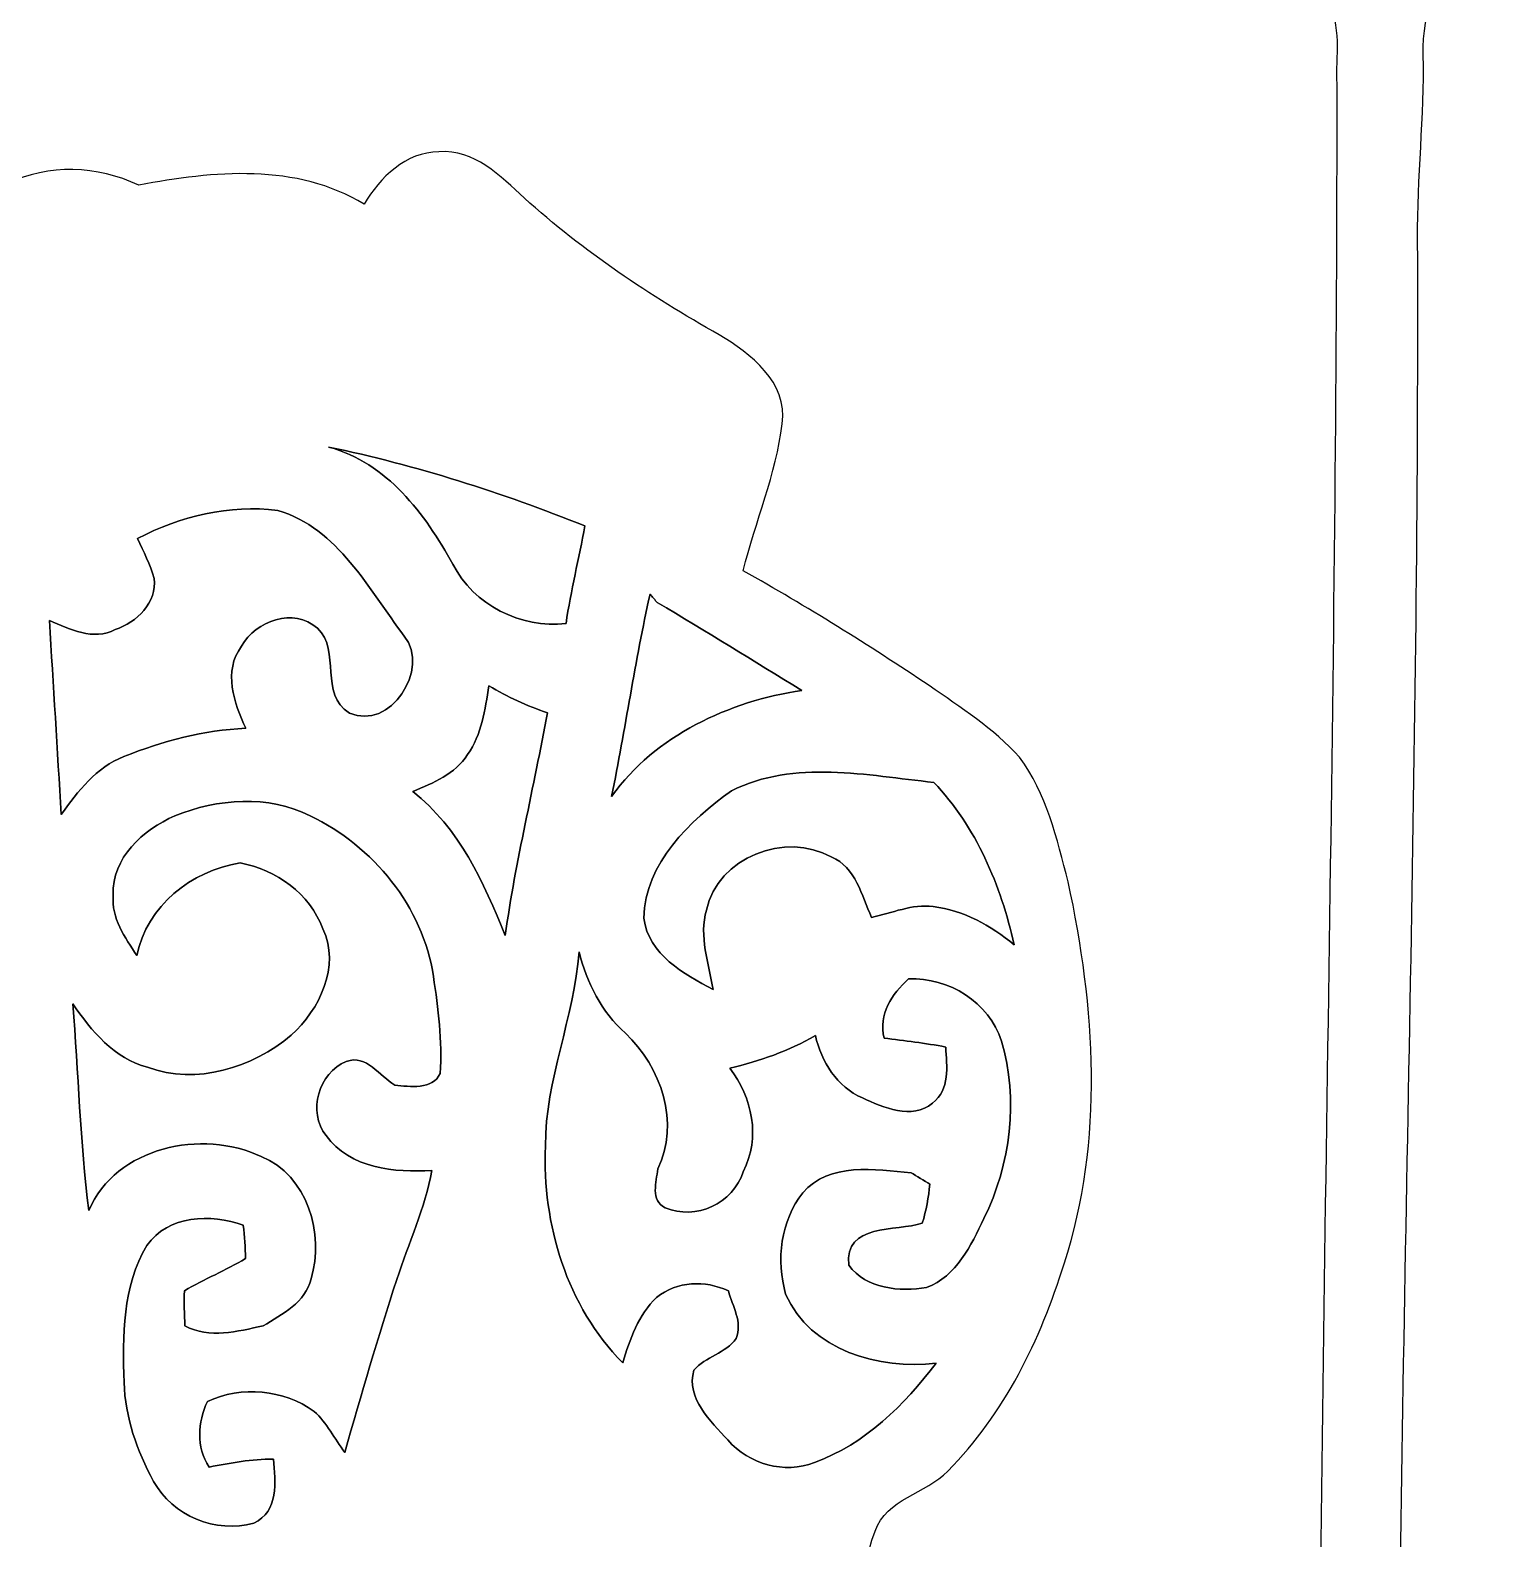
# Model space of a CAD drawing. Header units: centimetres. Extents: x -11.8 to 11.8, y -13.3 to 13.4.
# Drawn here: x 4.82 to 11.8, y -1.14 to 6.08 of the extents above; entities that cross this region are included whole.
import ezdxf

# ---------------------------------------------------------------- set-up
doc = ezdxf.new("R2010")
doc.units = ezdxf.units.CM
doc.header["$MEASUREMENT"] = 0
doc.layers.add('Camada 1', color=7, linetype='Continuous')

msp = doc.modelspace()

# ---------------------------------------------------------------- linework, layer by layer
at = {"layer": 'Camada 1', "color": 156}
for points, knots in [([(10.95092, 13.20411), (11.19786, 13.28137), (11.47056, 13.2976), (11.71397, 13.19776), (11.71397, 13.19776), (11.75666, 13.18118), (11.79971, 13.14167), (11.79688, 13.09193), (11.79688, 13.09193), (11.71751, 10.9167), (11.62295, 8.74112), (11.58063, 6.56412), (11.58063, 6.56412), (11.58768, 6.35635), (11.46951, 6.16937), (11.48115, 5.96159), (11.48115, 5.96159), (11.48749, 5.66666), (11.45151, 5.37386), (11.45433, 5.07929), (11.45433, 5.07929), (11.46315, 2.78482), (11.39084, 0.49176), (11.36509, -1.80233), (11.36509, -1.80233), (11.34145, -1.96461), (11.35274, -2.12936), (11.3485, -2.29305), (11.3485, -2.29305), (11.34285, -3.28083), (11.30828, -4.2679), (11.29524, -5.25604), (11.29524, -5.25604), (11.29417, -5.69136), (11.26842, -6.12668), (11.26243, -6.56237), (11.26243, -6.56237), (11.26666, -6.92572), (11.27548, -7.29051), (11.24654, -7.65352), (11.24654, -7.65352), (11.23738, -7.84224), (11.23244, -8.03556), (11.29488, -8.21689), (11.29488, -8.21689), (11.41377, -8.5866), (11.52842, -8.98666), (11.40777, -9.3719), (11.40777, -9.3719), (11.25819, -9.85943), (10.85003, -10.20621), (10.43305, -10.46973), (10.43305, -10.46973), (9.95291, -10.78301), (9.35002, -10.97033), (8.78134, -10.81475), (8.78134, -10.81475), (8.36083, -10.70397), (7.93114, -10.48137), (7.70573, -10.09438), (7.70573, -10.09438), (7.74276, -9.99172), (7.78262, -9.88447), (7.87011, -9.81321), (7.87011, -9.81321), (8.29522, -9.42728), (8.76652, -9.0946), (9.25795, -8.79897), (9.25795, -8.79897), (9.70562, -8.54109), (10.19386, -8.36541), (10.67647, -8.18549), (10.67647, -8.18549), (10.76607, -8.15903), (10.81863, -8.06626), (10.81792, -7.9763), (10.81792, -7.9763), (10.84192, -7.37693), (10.86872, -6.77686), (10.90612, -6.17819), (10.90612, -6.17819), (10.93011, -5.5894), (10.91035, -4.99921), (10.94458, -4.41077), (10.94458, -4.41077), (10.95974, -3.65724), (10.94809, -2.903), (10.98125, -2.14982), (10.98125, -2.14982), (11.00208, 0.50729), (11.06981, 3.16371), (11.06733, 5.82117), (11.06733, 5.82117), (11.0617, 5.95595), (11.09169, 6.10129), (11.02147, 6.2244), (11.02147, 6.2244), (10.98055, 6.30765), (10.98196, 6.40257), (10.96398, 6.49181), (10.96398, 6.49181), (10.96503, 6.81989), (11.01302, 7.14869), (10.96822, 7.47606), (10.96822, 7.47606), (10.91917, 8.65081), (10.98091, 9.82839), (10.92941, 11.00278), (10.92941, 11.00278), (10.92412, 11.67447), (10.91106, 12.34651), (10.91459, 13.0182), (10.91459, 13.0182), (10.91247, 13.0824), (10.93011, 13.14414), (10.95092, 13.20411)], [0, 0, 0, 0, 0.0333333, 0.0333333, 0.0333333, 0.0333333, 0.0666667, 0.0666667, 0.0666667, 0.0666667, 0.1, 0.1, 0.1, 0.1, 0.1333333, 0.1333333, 0.1333333, 0.1333333, 0.1666667, 0.1666667, 0.1666667, 0.1666667, 0.2, 0.2, 0.2, 0.2, 0.2333333, 0.2333333, 0.2333333, 0.2333333, 0.2666667, 0.2666667, 0.2666667, 0.2666667, 0.3, 0.3, 0.3, 0.3, 0.3333333, 0.3333333, 0.3333333, 0.3333333, 0.3666667, 0.3666667, 0.3666667, 0.3666667, 0.4, 0.4, 0.4, 0.4, 0.4333333, 0.4333333, 0.4333333, 0.4333333, 0.4666667, 0.4666667, 0.4666667, 0.4666667, 0.5, 0.5, 0.5, 0.5, 0.5333333, 0.5333333, 0.5333333, 0.5333333, 0.5666667, 0.5666667, 0.5666667, 0.5666667, 0.6, 0.6, 0.6, 0.6, 0.6333333, 0.6333333, 0.6333333, 0.6333333, 0.6666667, 0.6666667, 0.6666667, 0.6666667, 0.7, 0.7, 0.7, 0.7, 0.7333333, 0.7333333, 0.7333333, 0.7333333, 0.7666667, 0.7666667, 0.7666667, 0.7666667, 0.8, 0.8, 0.8, 0.8, 0.8333333, 0.8333333, 0.8333333, 0.8333333, 0.8666667, 0.8666667, 0.8666667, 0.8666667, 0.9, 0.9, 0.9, 0.9, 0.9333333, 0.9333333, 0.9333333, 0.9333333, 1, 1, 1, 1]), ([(6.4149, 5.24686), (6.4897, 5.37598), (6.61423, 5.49697), (6.77262, 5.49804), (6.77262, 5.49804), (6.94055, 5.51215), (7.06754, 5.38161), (7.18114, 5.27685), (7.18114, 5.27685), (7.46337, 5.02143), (7.78191, 4.80905), (8.11318, 4.6228), (8.11318, 4.6228), (8.26487, 4.53319), (8.4402, 4.39561), (8.41516, 4.19734), (8.41516, 4.19734), (8.38412, 3.95605), (8.28745, 3.72886), (8.22783, 3.49355), (8.22783, 3.49355), (8.53227, 3.32351), (8.82791, 3.1376), (9.11823, 2.94428), (9.11823, 2.94428), (9.26816, 2.83915), (9.42586, 2.73897), (9.5497, 2.60208), (9.5497, 2.60208), (9.67951, 2.42887), (9.72855, 2.21156), (9.78252, 2.00589), (9.78252, 2.00589), (9.91198, 1.40757), (9.95715, 0.76834), (9.76277, 0.17885), (9.76277, 0.17885), (9.65022, -0.1852), (9.47807, -0.54044), (9.20679, -0.81314), (9.20679, -0.81314), (9.10201, -0.92321), (8.91292, -0.94438), (8.85895, -1.10137), (8.85895, -1.10137), (8.7704, -1.32467), (8.82719, -1.57056), (8.7824, -1.80199), (8.7824, -1.80199), (8.67587, -2.42605), (8.50159, -3.04305), (8.22995, -3.61597), (8.22995, -3.61597), (8.13681, -3.82305), (7.98159, -4.03119), (7.74064, -4.064), (7.74064, -4.064), (7.79426, -4.27567), (7.86729, -4.48239), (7.91669, -4.69511), (7.91669, -4.69511), (7.97701, -5.05388), (7.89905, -5.50262), (7.54308, -5.68147), (7.54308, -5.68147), (7.47148, -6.11611), (7.30885, -6.53308), (7.08094, -6.90915), (7.08094, -6.90915), (6.94725, -7.1014), (6.7384, -7.22136), (6.58071, -7.3914), (6.58071, -7.3914), (6.31401, -7.65104), (6.16973, -8.02674), (6.18384, -8.39786), (6.18384, -8.39786), (6.17819, -8.60989), (6.2244, -8.82402), (6.18384, -9.03427), (6.18384, -9.03427), (6.16338, -9.14646), (6.07201, -9.22197), (6.02014, -9.31791), (6.02014, -9.31791), (6.01098, -9.47773), (6.04979, -9.64776), (5.9824, -9.79945), (5.9824, -9.79945), (5.89808, -10.00583), (5.68395, -10.12542), (5.47511, -10.16952), (5.47511, -10.16952), (5.0673, -10.26054), (4.64643, -10.25489), (4.23087, -10.2496), (4.23087, -10.2496), (3.96134, -10.24678), (3.69181, -10.22139), (3.42652, -10.1741), (3.42652, -10.1741), (2.96333, -10.09685), (2.49731, -10.02875), (2.04187, -9.91376), (2.04187, -9.91376), (1.87184, -9.88024), (1.78788, -9.70633), (1.75294, -9.55321), (1.75294, -9.55321), (1.64324, -9.07979), (1.8362, -8.61306), (1.89123, -8.1467), (1.89123, -8.1467), (1.90675, -7.99499), (1.87819, -7.84401), (1.8817, -7.69231), (1.8817, -7.69231), (1.88419, -7.45666), (1.91593, -7.21854), (1.8743, -6.98429), (1.8743, -6.98429), (1.80833, -6.64491), (1.65417, -6.31789), (1.4097, -6.07094), (1.4097, -6.07094), (1.30986, -5.9683), (1.18921, -5.8794), (1.12818, -5.74604), (1.12818, -5.74604), (0.98, -5.43984), (0.98777, -5.08916), (1.01564, -4.75791), (1.01564, -4.75791), (1.10808, -4.00649), (1.3656, -3.29106), (1.58326, -2.56962), (1.58326, -2.56962), (1.7212, -2.12583), (1.85384, -1.68027), (1.96849, -1.22977), (1.96849, -1.22977), (2.08068, -0.79833), (2.12514, -0.35382), (2.18934, 0.08607), (2.18934, 0.08607), (2.23061, 0.43602), (2.2874, 0.78387), (2.32762, 1.13383), (2.32762, 1.13383), (2.37313, 1.39734), (2.37808, 1.66933), (2.46097, 1.9251), (2.46097, 1.9251), (2.55447, 2.16853), (2.66206, 2.40841), (2.80175, 2.62924), (2.80175, 2.62924), (2.85362, 2.70369), (2.90335, 2.79118), (2.99295, 2.82468), (2.99295, 2.82468), (3.1563, 2.88783), (3.3401, 2.90159), (3.48684, 3.0046), (3.48684, 3.0046), (3.58739, 3.07162), (3.6396, 3.18416), (3.70557, 3.28083), (3.70557, 3.28083), (3.83222, 3.47591), (4.02695, 3.61173), (4.21922, 3.73591), (4.21922, 3.73591), (4.26754, 4.03542), (4.30142, 4.34057), (4.40725, 4.62704), (4.40725, 4.62704), (4.49826, 4.86974), (4.57517, 5.11986), (4.70675, 5.34492), (4.70675, 5.34492), (4.90573, 5.44089), (5.1382, 5.43312), (5.3361, 5.33822), (5.3361, 5.33822), (5.69136, 5.40666), (6.09282, 5.44547), (6.4149, 5.24686)], [0, 0, 0, 0, 0.0208333, 0.0208333, 0.0208333, 0.0208333, 0.0416667, 0.0416667, 0.0416667, 0.0416667, 0.0625, 0.0625, 0.0625, 0.0625, 0.0833333, 0.0833333, 0.0833333, 0.0833333, 0.1041667, 0.1041667, 0.1041667, 0.1041667, 0.125, 0.125, 0.125, 0.125, 0.1458333, 0.1458333, 0.1458333, 0.1458333, 0.1666667, 0.1666667, 0.1666667, 0.1666667, 0.1875, 0.1875, 0.1875, 0.1875, 0.2083333, 0.2083333, 0.2083333, 0.2083333, 0.2291667, 0.2291667, 0.2291667, 0.2291667, 0.25, 0.25, 0.25, 0.25, 0.2708333, 0.2708333, 0.2708333, 0.2708333, 0.2916667, 0.2916667, 0.2916667, 0.2916667, 0.3125, 0.3125, 0.3125, 0.3125, 0.3333333, 0.3333333, 0.3333333, 0.3333333, 0.3541667, 0.3541667, 0.3541667, 0.3541667, 0.375, 0.375, 0.375, 0.375, 0.3958333, 0.3958333, 0.3958333, 0.3958333, 0.4166667, 0.4166667, 0.4166667, 0.4166667, 0.4375, 0.4375, 0.4375, 0.4375, 0.4583333, 0.4583333, 0.4583333, 0.4583333, 0.4791667, 0.4791667, 0.4791667, 0.4791667, 0.5, 0.5, 0.5, 0.5, 0.5208333, 0.5208333, 0.5208333, 0.5208333, 0.5416667, 0.5416667, 0.5416667, 0.5416667, 0.5625, 0.5625, 0.5625, 0.5625, 0.5833333, 0.5833333, 0.5833333, 0.5833333, 0.6041667, 0.6041667, 0.6041667, 0.6041667, 0.625, 0.625, 0.625, 0.625, 0.6458333, 0.6458333, 0.6458333, 0.6458333, 0.6666667, 0.6666667, 0.6666667, 0.6666667, 0.6875, 0.6875, 0.6875, 0.6875, 0.7083333, 0.7083333, 0.7083333, 0.7083333, 0.7291667, 0.7291667, 0.7291667, 0.7291667, 0.75, 0.75, 0.75, 0.75, 0.7708333, 0.7708333, 0.7708333, 0.7708333, 0.7916667, 0.7916667, 0.7916667, 0.7916667, 0.8125, 0.8125, 0.8125, 0.8125, 0.8333333, 0.8333333, 0.8333333, 0.8333333, 0.8541667, 0.8541667, 0.8541667, 0.8541667, 0.875, 0.875, 0.875, 0.875, 0.8958333, 0.8958333, 0.8958333, 0.8958333, 0.9166667, 0.9166667, 0.9166667, 0.9166667, 0.9375, 0.9375, 0.9375, 0.9375, 0.9583333, 0.9583333, 0.9583333, 0.9583333, 1, 1, 1, 1]), ([(6.24487, 4.08552), (6.24487, 4.08552), (6.24487, 4.08552), (6.24487, 4.08552), (6.24487, 4.08552), (6.52463, 4.01038), (6.70524, 3.76624), (6.83894, 3.52531), (6.83894, 3.52531), (6.93737, 3.32951), (7.16492, 3.21804), (7.38046, 3.24097), (7.38046, 3.24097), (7.40339, 3.39831), (7.44254, 3.55247), (7.47041, 3.70874), (7.47041, 3.70874), (7.07284, 3.86715), (6.66433, 3.99873), (6.24487, 4.08552)], [0, 0, 0, 0, 0.1666667, 0.1666667, 0.1666667, 0.1666667, 0.3333333, 0.3333333, 0.3333333, 0.3333333, 0.5, 0.5, 0.5, 0.5, 0.6666667, 0.6666667, 0.6666667, 0.6666667, 1, 1, 1, 1]), ([(5.33118, 3.64737), (5.33118, 3.64737), (5.33118, 3.64737), (5.33118, 3.64737), (5.33118, 3.64737), (5.35905, 3.58493), (5.3908, 3.5239), (5.40985, 3.45756), (5.40985, 3.45756), (5.42607, 3.34151), (5.32659, 3.2466), (5.22427, 3.21239), (5.22427, 3.21239), (5.11915, 3.15701), (5.00698, 3.21522), (4.90889, 3.25578), (4.90889, 3.25578), (4.92865, 2.9464), (4.94629, 2.63666), (4.96569, 2.32728), (4.96569, 2.32728), (5.04542, 2.4384), (5.13291, 2.5541), (5.26555, 2.6049), (5.26555, 2.6049), (5.45112, 2.67899), (5.64797, 2.7319), (5.84834, 2.74002), (5.84834, 2.74002), (5.79191, 2.86103), (5.73933, 3.01271), (5.82789, 3.13265), (5.82789, 3.13265), (5.89808, 3.25578), (6.07625, 3.31893), (6.19195, 3.21875), (6.19195, 3.21875), (6.30483, 3.1108), (6.19831, 2.90335), (6.34434, 2.81305), (6.34434, 2.81305), (6.53873, 2.72625), (6.7324, 3.02294), (6.6061, 3.18135), (6.6061, 3.18135), (6.43607, 3.40535), (6.29072, 3.69746), (6.00109, 3.78213), (6.00109, 3.78213), (5.77108, 3.81175), (5.53437, 3.75637), (5.33118, 3.64737)], [0, 0, 0, 0, 0.0714286, 0.0714286, 0.0714286, 0.0714286, 0.1428571, 0.1428571, 0.1428571, 0.1428571, 0.2142857, 0.2142857, 0.2142857, 0.2142857, 0.2857143, 0.2857143, 0.2857143, 0.2857143, 0.3571429, 0.3571429, 0.3571429, 0.3571429, 0.4285714, 0.4285714, 0.4285714, 0.4285714, 0.5, 0.5, 0.5, 0.5, 0.5714286, 0.5714286, 0.5714286, 0.5714286, 0.6428571, 0.6428571, 0.6428571, 0.6428571, 0.7142857, 0.7142857, 0.7142857, 0.7142857, 0.7857143, 0.7857143, 0.7857143, 0.7857143, 0.8571429, 0.8571429, 0.8571429, 0.8571429, 1, 1, 1, 1]), ([(7.78228, 3.38172), (7.78228, 3.38172), (7.78228, 3.38172), (7.78228, 3.38172), (7.78228, 3.38172), (7.71102, 3.06139), (7.66375, 2.73614), (7.59848, 2.4144), (7.59848, 2.4144), (7.80803, 2.70615), (8.1601, 2.86948), (8.509, 2.92135), (8.509, 2.92135), (8.27792, 3.06069), (8.05003, 3.20569), (7.81685, 3.34151), (7.81685, 3.34151), (7.80837, 3.35138), (7.7911, 3.37149), (7.78228, 3.38172)], [0, 0, 0, 0, 0.1666667, 0.1666667, 0.1666667, 0.1666667, 0.3333333, 0.3333333, 0.3333333, 0.3333333, 0.5, 0.5, 0.5, 0.5, 0.6666667, 0.6666667, 0.6666667, 0.6666667, 1, 1, 1, 1]), ([(6.90915, 2.61408), (6.90915, 2.61408), (6.90915, 2.61408), (6.90915, 2.61408), (6.90915, 2.61408), (6.85024, 2.52165), (6.74441, 2.4786), (6.64774, 2.43769), (6.64774, 2.43769), (6.86788, 2.26447), (6.98782, 2.00201), (7.08976, 1.74837), (7.08976, 1.74837), (7.13916, 2.10679), (7.227, 2.45886), (7.29121, 2.81481), (7.29121, 2.81481), (7.19349, 2.84692), (7.09999, 2.89102), (7.0118, 2.94323), (7.0118, 2.94323), (6.99311, 2.82999), (6.97723, 2.71039), (6.90915, 2.61408)], [0, 0, 0, 0, 0.1428571, 0.1428571, 0.1428571, 0.1428571, 0.2857143, 0.2857143, 0.2857143, 0.2857143, 0.4285714, 0.4285714, 0.4285714, 0.4285714, 0.5714286, 0.5714286, 0.5714286, 0.5714286, 0.7142857, 0.7142857, 0.7142857, 0.7142857, 1, 1, 1, 1]), ([(8.17174, 2.44157), (8.17174, 2.44157), (8.17174, 2.44157), (8.17174, 2.44157), (8.17174, 2.44157), (7.97312, 2.29622), (7.75794, 2.0969), (7.75263, 1.83232), (7.75263, 1.83232), (7.77558, 1.657), (7.94419, 1.56491), (8.08426, 1.49014), (8.08426, 1.49014), (8.06343, 1.615), (8.01475, 1.74412), (8.05285, 1.87077), (8.05285, 1.87077), (8.10365, 2.12266), (8.43173, 2.24825), (8.64941, 2.12443), (8.64941, 2.12443), (8.76723, 2.0761), (8.7951, 1.93993), (8.84166, 1.83549), (8.84166, 1.83549), (8.93938, 1.85561), (9.03498, 1.90076), (9.13729, 1.88736), (9.13729, 1.88736), (9.28193, 1.86901), (9.4128, 1.79563), (9.52465, 1.70497), (9.52465, 1.70497), (9.45973, 1.98895), (9.34295, 2.26835), (9.13977, 2.48143), (9.13977, 2.48143), (8.82085, 2.51459), (8.47266, 2.59115), (8.17174, 2.44157)], [0, 0, 0, 0, 0.0909091, 0.0909091, 0.0909091, 0.0909091, 0.1818182, 0.1818182, 0.1818182, 0.1818182, 0.2727273, 0.2727273, 0.2727273, 0.2727273, 0.3636364, 0.3636364, 0.3636364, 0.3636364, 0.4545455, 0.4545455, 0.4545455, 0.4545455, 0.5454545, 0.5454545, 0.5454545, 0.5454545, 0.6363636, 0.6363636, 0.6363636, 0.6363636, 0.7272727, 0.7272727, 0.7272727, 0.7272727, 0.8181818, 0.8181818, 0.8181818, 0.8181818, 1, 1, 1, 1]), ([(5.50898, 2.32092), (5.50898, 2.32092), (5.50898, 2.32092), (5.50898, 2.32092), (5.50898, 2.32092), (5.35763, 2.25531), (5.20593, 2.12054), (5.21441, 1.94168), (5.21441, 1.94168), (5.20452, 1.83161), (5.27015, 1.73955), (5.32765, 1.6524), (5.32765, 1.6524), (5.37527, 1.89089), (5.58765, 2.0588), (5.82117, 2.09585), (5.82117, 2.09585), (5.99546, 2.06269), (6.15385, 1.95085), (6.217, 1.78118), (6.217, 1.78118), (6.30166, 1.60197), (6.20148, 1.39488), (6.06565, 1.27175), (6.06565, 1.27175), (5.88081, 1.11548), (5.61233, 1.03187), (5.3781, 1.11865), (5.3781, 1.11865), (5.22004, 1.16063), (5.10892, 1.29258), (5.02072, 1.42239), (5.02072, 1.42239), (5.04718, 1.09255), (5.0567, 0.76093), (5.09763, 0.43249), (5.09763, 0.43249), (5.2271, 0.73978), (5.6402, 0.82373), (5.92242, 0.69108), (5.92242, 0.69108), (6.14291, 0.60289), (6.22582, 0.31996), (6.16091, 0.10688), (6.16091, 0.10688), (6.13409, -0.00706), (6.02297, -0.06349), (5.9316, -0.11888), (5.9316, -0.11888), (5.80777, -0.14464), (5.67619, -0.18238), (5.5573, -0.11818), (5.5573, -0.11818), (5.55412, -0.06244), (5.55342, -0.00669), (5.55483, 0.04903), (5.55483, 0.04903), (5.64938, 0.10617), (5.7531, 0.14605), (5.84763, 0.20319), (5.84763, 0.20319), (5.84622, 0.25681), (5.8427, 0.31009), (5.836, 0.36264), (5.836, 0.36264), (5.68218, 0.41909), (5.47722, 0.41098), (5.37491, 0.26634), (5.37491, 0.26634), (5.25814, 0.0709), (5.25921, -0.16862), (5.26591, -0.3891), (5.26591, -0.3891), (5.27156, -0.55527), (5.32765, -0.7172), (5.40702, -0.86254), (5.40702, -0.86254), (5.49733, -1.02799), (5.70583, -1.11407), (5.8868, -1.06221), (5.8868, -1.06221), (6.00674, -1.00682), (5.99157, -0.86501), (5.98063, -0.75671), (5.98063, -0.75671), (5.87657, -0.75423), (5.77461, -0.77576), (5.67302, -0.79409), (5.67302, -0.79409), (5.61057, -0.69639), (5.61833, -0.58242), (5.66454, -0.48012), (5.66454, -0.48012), (5.82894, -0.40464), (6.02826, -0.42228), (6.17573, -0.52775), (6.17573, -0.52775), (6.23639, -0.58313), (6.27345, -0.65829), (6.32178, -0.7239), (6.32178, -0.7239), (6.40079, -0.44732), (6.48088, -0.17073), (6.57083, 0.10266), (6.57083, 0.10266), (6.62657, 0.27693), (6.7063, 0.44379), (6.7391, 0.62512), (6.7391, 0.62512), (6.56096, 0.61241), (6.34646, 0.63534), (6.23288, 0.79128), (6.23288, 0.79128), (6.14291, 0.90452), (6.19653, 1.09395), (6.32919, 1.14618), (6.32919, 1.14618), (6.42691, 1.18285), (6.48794, 1.07562), (6.56132, 1.03292), (6.56132, 1.03292), (6.63327, 1.02481), (6.74088, 1.01106), (6.77898, 1.08902), (6.77898, 1.08902), (6.78814, 1.24424), (6.76909, 1.39946), (6.74616, 1.55256), (6.74616, 1.55256), (6.69642, 1.88665), (6.45795, 2.17664), (6.15667, 2.32092), (6.15667, 2.32092), (5.95595, 2.42322), (5.71253, 2.40383), (5.50898, 2.32092)], [0, 0, 0, 0, 0.0285714, 0.0285714, 0.0285714, 0.0285714, 0.0571429, 0.0571429, 0.0571429, 0.0571429, 0.0857143, 0.0857143, 0.0857143, 0.0857143, 0.1142857, 0.1142857, 0.1142857, 0.1142857, 0.1428571, 0.1428571, 0.1428571, 0.1428571, 0.1714286, 0.1714286, 0.1714286, 0.1714286, 0.2, 0.2, 0.2, 0.2, 0.2285714, 0.2285714, 0.2285714, 0.2285714, 0.2571429, 0.2571429, 0.2571429, 0.2571429, 0.2857143, 0.2857143, 0.2857143, 0.2857143, 0.3142857, 0.3142857, 0.3142857, 0.3142857, 0.3428571, 0.3428571, 0.3428571, 0.3428571, 0.3714286, 0.3714286, 0.3714286, 0.3714286, 0.4, 0.4, 0.4, 0.4, 0.4285714, 0.4285714, 0.4285714, 0.4285714, 0.4571429, 0.4571429, 0.4571429, 0.4571429, 0.4857143, 0.4857143, 0.4857143, 0.4857143, 0.5142857, 0.5142857, 0.5142857, 0.5142857, 0.5428571, 0.5428571, 0.5428571, 0.5428571, 0.5714286, 0.5714286, 0.5714286, 0.5714286, 0.6, 0.6, 0.6, 0.6, 0.6285714, 0.6285714, 0.6285714, 0.6285714, 0.6571429, 0.6571429, 0.6571429, 0.6571429, 0.6857143, 0.6857143, 0.6857143, 0.6857143, 0.7142857, 0.7142857, 0.7142857, 0.7142857, 0.7428571, 0.7428571, 0.7428571, 0.7428571, 0.7714286, 0.7714286, 0.7714286, 0.7714286, 0.8, 0.8, 0.8, 0.8, 0.8285714, 0.8285714, 0.8285714, 0.8285714, 0.8571429, 0.8571429, 0.8571429, 0.8571429, 0.8857143, 0.8857143, 0.8857143, 0.8857143, 0.9142857, 0.9142857, 0.9142857, 0.9142857, 0.9428571, 0.9428571, 0.9428571, 0.9428571, 1, 1, 1, 1]), ([(7.4429, 1.67111), (7.4429, 1.67111), (7.4429, 1.67111), (7.4429, 1.67111), (7.4429, 1.67111), (7.42068, 1.35573), (7.28062, 1.05974), (7.28169, 0.74153), (7.28169, 0.74153), (7.26651, 0.36759), (7.38399, -0.02504), (7.6514, -0.29491), (7.6514, -0.29491), (7.68631, -0.18308), (7.72688, -0.06597), (7.81368, 0.01729), (7.81368, 0.01729), (7.91174, 0.0956), (8.04579, 0.10089), (8.15728, 0.04867), (8.15728, 0.04867), (8.17738, -0.02504), (8.22537, -0.10089), (8.19467, -0.17921), (8.19467, -0.17921), (8.14387, -0.2494), (8.04791, -0.26563), (7.99146, -0.33055), (7.99146, -0.33055), (7.95479, -0.46672), (8.07191, -0.5736), (8.1541, -0.66462), (8.1541, -0.66462), (8.2557, -0.78034), (8.42432, -0.82902), (8.56967, -0.77223), (8.56967, -0.77223), (8.81027, -0.68403), (8.999, -0.49705), (9.15175, -0.29703), (9.15175, -0.29703), (8.87835, -0.32878), (8.55027, -0.23777), (8.43104, 0.03352), (8.43104, 0.03352), (8.38482, 0.19368), (8.40705, 0.38488), (8.51252, 0.51752), (8.51252, 0.51752), (8.64164, 0.66533), (8.85789, 0.63041), (9.03181, 0.61348), (9.03181, 0.61348), (9.05369, 0.60006), (9.09778, 0.57326), (9.12001, 0.55986), (9.12001, 0.55986), (9.11577, 0.496), (9.10342, 0.43356), (9.08473, 0.37217), (9.08473, 0.37217), (8.95914, 0.33301), (8.70937, 0.37182), (8.73371, 0.1711), (8.73371, 0.1711), (8.81486, 0.0582), (8.97854, 0.04304), (9.10554, 0.0649), (9.10554, 0.0649), (9.24877, 0.11782), (9.31757, 0.2667), (9.37965, 0.39475), (9.37965, 0.39475), (9.50736, 0.6551), (9.54546, 0.96378), (9.46326, 1.24354), (9.46326, 1.24354), (9.40435, 1.43016), (9.21137, 1.54939), (9.01912, 1.54094), (9.01912, 1.54094), (8.93797, 1.46826), (8.87552, 1.37195), (8.90164, 1.25801), (8.90164, 1.25801), (9.00007, 1.24529), (9.0992, 1.23401), (9.19692, 1.21532), (9.19692, 1.21532), (9.20291, 1.12323), (9.21702, 1.01141), (9.13411, 0.94684), (9.13411, 0.94684), (9.03427, 0.86501), (8.89916, 0.92604), (8.79792, 0.97155), (8.79792, 0.97155), (8.67587, 1.02517), (8.60354, 1.14477), (8.5732, 1.27), (8.5732, 1.27), (8.44549, 1.19698), (8.30684, 1.14687), (8.16363, 1.11478), (8.16363, 1.11478), (8.27193, 0.97401), (8.31179, 0.7821), (8.22854, 0.61877), (8.22854, 0.61877), (8.17986, 0.46743), (8.00169, 0.38488), (7.85495, 0.44591), (7.85495, 0.44591), (7.78298, 0.48153), (7.81261, 0.57009), (7.81931, 0.63217), (7.81931, 0.63217), (7.92692, 0.84983), (7.83554, 1.12253), (7.66444, 1.28093), (7.66444, 1.28093), (7.55085, 1.3843), (7.47923, 1.52293), (7.4429, 1.67111)], [0, 0, 0, 0, 0.03125, 0.03125, 0.03125, 0.03125, 0.0625, 0.0625, 0.0625, 0.0625, 0.09375, 0.09375, 0.09375, 0.09375, 0.125, 0.125, 0.125, 0.125, 0.15625, 0.15625, 0.15625, 0.15625, 0.1875, 0.1875, 0.1875, 0.1875, 0.21875, 0.21875, 0.21875, 0.21875, 0.25, 0.25, 0.25, 0.25, 0.28125, 0.28125, 0.28125, 0.28125, 0.3125, 0.3125, 0.3125, 0.3125, 0.34375, 0.34375, 0.34375, 0.34375, 0.375, 0.375, 0.375, 0.375, 0.40625, 0.40625, 0.40625, 0.40625, 0.4375, 0.4375, 0.4375, 0.4375, 0.46875, 0.46875, 0.46875, 0.46875, 0.5, 0.5, 0.5, 0.5, 0.53125, 0.53125, 0.53125, 0.53125, 0.5625, 0.5625, 0.5625, 0.5625, 0.59375, 0.59375, 0.59375, 0.59375, 0.625, 0.625, 0.625, 0.625, 0.65625, 0.65625, 0.65625, 0.65625, 0.6875, 0.6875, 0.6875, 0.6875, 0.71875, 0.71875, 0.71875, 0.71875, 0.75, 0.75, 0.75, 0.75, 0.78125, 0.78125, 0.78125, 0.78125, 0.8125, 0.8125, 0.8125, 0.8125, 0.84375, 0.84375, 0.84375, 0.84375, 0.875, 0.875, 0.875, 0.875, 0.90625, 0.90625, 0.90625, 0.90625, 0.9375, 0.9375, 0.9375, 0.9375, 1, 1, 1, 1])]:
    msp.add_open_spline(points, degree=3, knots=knots, dxfattribs=at)
at = {"layer": 'Camada 1', "color": 7}
for points, knots in [([(6.24487, 4.08552), (6.66433, 3.99873), (7.07284, 3.86715), (7.47041, 3.70874), (7.47041, 3.70874), (7.44254, 3.55247), (7.40339, 3.39831), (7.38046, 3.24097), (7.38046, 3.24097), (7.16492, 3.21804), (6.93737, 3.32951), (6.83894, 3.52531), (6.83894, 3.52531), (6.70524, 3.76624), (6.52463, 4.01038), (6.24487, 4.08552)], [0, 0, 0, 0, 0.2, 0.2, 0.2, 0.2, 0.4, 0.4, 0.4, 0.4, 0.6, 0.6, 0.6, 0.6, 1, 1, 1, 1]), ([(5.33118, 3.64737), (5.53437, 3.75637), (5.77108, 3.81175), (6.00109, 3.78213), (6.00109, 3.78213), (6.29072, 3.69746), (6.43607, 3.40535), (6.6061, 3.18135), (6.6061, 3.18135), (6.7324, 3.02294), (6.53873, 2.72625), (6.34434, 2.81305), (6.34434, 2.81305), (6.19831, 2.90335), (6.30483, 3.1108), (6.19195, 3.21875), (6.19195, 3.21875), (6.07625, 3.31893), (5.89808, 3.25578), (5.82789, 3.13265), (5.82789, 3.13265), (5.73933, 3.01271), (5.79191, 2.86103), (5.84834, 2.74002), (5.84834, 2.74002), (5.64797, 2.7319), (5.45112, 2.67899), (5.26555, 2.6049), (5.26555, 2.6049), (5.13291, 2.5541), (5.04542, 2.4384), (4.96569, 2.32728), (4.96569, 2.32728), (4.94629, 2.63666), (4.92865, 2.9464), (4.90889, 3.25578), (4.90889, 3.25578), (5.00698, 3.21522), (5.11915, 3.15701), (5.22427, 3.21239), (5.22427, 3.21239), (5.32659, 3.2466), (5.42607, 3.34151), (5.40985, 3.45756), (5.40985, 3.45756), (5.3908, 3.5239), (5.35905, 3.58493), (5.33118, 3.64737)], [0, 0, 0, 0, 0.0769231, 0.0769231, 0.0769231, 0.0769231, 0.1538462, 0.1538462, 0.1538462, 0.1538462, 0.2307692, 0.2307692, 0.2307692, 0.2307692, 0.3076923, 0.3076923, 0.3076923, 0.3076923, 0.3846154, 0.3846154, 0.3846154, 0.3846154, 0.4615385, 0.4615385, 0.4615385, 0.4615385, 0.5384615, 0.5384615, 0.5384615, 0.5384615, 0.6153846, 0.6153846, 0.6153846, 0.6153846, 0.6923077, 0.6923077, 0.6923077, 0.6923077, 0.7692308, 0.7692308, 0.7692308, 0.7692308, 0.8461538, 0.8461538, 0.8461538, 0.8461538, 1, 1, 1, 1]), ([(7.78228, 3.38172), (7.7911, 3.37149), (7.80837, 3.35138), (7.81685, 3.34151), (7.81685, 3.34151), (8.05003, 3.20569), (8.27792, 3.06069), (8.509, 2.92135), (8.509, 2.92135), (8.1601, 2.86948), (7.80803, 2.70615), (7.59848, 2.4144), (7.59848, 2.4144), (7.66375, 2.73614), (7.71102, 3.06139), (7.78228, 3.38172)], [0, 0, 0, 0, 0.2, 0.2, 0.2, 0.2, 0.4, 0.4, 0.4, 0.4, 0.6, 0.6, 0.6, 0.6, 1, 1, 1, 1]), ([(6.90915, 2.61408), (6.97723, 2.71039), (6.99311, 2.82999), (7.0118, 2.94323), (7.0118, 2.94323), (7.09999, 2.89102), (7.19349, 2.84692), (7.29121, 2.81481), (7.29121, 2.81481), (7.227, 2.45886), (7.13916, 2.10679), (7.08976, 1.74837), (7.08976, 1.74837), (6.98782, 2.00201), (6.86788, 2.26447), (6.64774, 2.43769), (6.64774, 2.43769), (6.74441, 2.4786), (6.85024, 2.52165), (6.90915, 2.61408)], [0, 0, 0, 0, 0.1666667, 0.1666667, 0.1666667, 0.1666667, 0.3333333, 0.3333333, 0.3333333, 0.3333333, 0.5, 0.5, 0.5, 0.5, 0.6666667, 0.6666667, 0.6666667, 0.6666667, 1, 1, 1, 1]), ([(8.17174, 2.44157), (8.47266, 2.59115), (8.82085, 2.51459), (9.13977, 2.48143), (9.13977, 2.48143), (9.34295, 2.26835), (9.45973, 1.98895), (9.52465, 1.70497), (9.52465, 1.70497), (9.4128, 1.79563), (9.28193, 1.86901), (9.13729, 1.88736), (9.13729, 1.88736), (9.03498, 1.90076), (8.93938, 1.85561), (8.84166, 1.83549), (8.84166, 1.83549), (8.7951, 1.93993), (8.76723, 2.0761), (8.64941, 2.12443), (8.64941, 2.12443), (8.43173, 2.24825), (8.10365, 2.12266), (8.05285, 1.87077), (8.05285, 1.87077), (8.01475, 1.74412), (8.06343, 1.615), (8.08426, 1.49014), (8.08426, 1.49014), (7.94419, 1.56491), (7.77558, 1.657), (7.75263, 1.83232), (7.75263, 1.83232), (7.75794, 2.0969), (7.97312, 2.29622), (8.17174, 2.44157)], [0, 0, 0, 0, 0.1, 0.1, 0.1, 0.1, 0.2, 0.2, 0.2, 0.2, 0.3, 0.3, 0.3, 0.3, 0.4, 0.4, 0.4, 0.4, 0.5, 0.5, 0.5, 0.5, 0.6, 0.6, 0.6, 0.6, 0.7, 0.7, 0.7, 0.7, 0.8, 0.8, 0.8, 0.8, 1, 1, 1, 1]), ([(5.50898, 2.32092), (5.71253, 2.40383), (5.95595, 2.42322), (6.15667, 2.32092), (6.15667, 2.32092), (6.45795, 2.17664), (6.69642, 1.88665), (6.74616, 1.55256), (6.74616, 1.55256), (6.76909, 1.39946), (6.78814, 1.24424), (6.77898, 1.08902), (6.77898, 1.08902), (6.74088, 1.01106), (6.63327, 1.02481), (6.56132, 1.03292), (6.56132, 1.03292), (6.48794, 1.07562), (6.42691, 1.18285), (6.32919, 1.14618), (6.32919, 1.14618), (6.19653, 1.09395), (6.14291, 0.90452), (6.23288, 0.79128), (6.23288, 0.79128), (6.34646, 0.63534), (6.56096, 0.61241), (6.7391, 0.62512), (6.7391, 0.62512), (6.7063, 0.44379), (6.62657, 0.27693), (6.57083, 0.10266), (6.57083, 0.10266), (6.48088, -0.17073), (6.40079, -0.44732), (6.32178, -0.7239), (6.32178, -0.7239), (6.27345, -0.65829), (6.23639, -0.58313), (6.17573, -0.52775), (6.17573, -0.52775), (6.02826, -0.42228), (5.82894, -0.40464), (5.66454, -0.48012), (5.66454, -0.48012), (5.61833, -0.58242), (5.61057, -0.69639), (5.67302, -0.79409), (5.67302, -0.79409), (5.77461, -0.77576), (5.87657, -0.75423), (5.98063, -0.75671), (5.98063, -0.75671), (5.99157, -0.86501), (6.00674, -1.00682), (5.8868, -1.06221), (5.8868, -1.06221), (5.70583, -1.11407), (5.49733, -1.02799), (5.40702, -0.86254), (5.40702, -0.86254), (5.32765, -0.7172), (5.27156, -0.55527), (5.26591, -0.3891), (5.26591, -0.3891), (5.25921, -0.16862), (5.25814, 0.0709), (5.37491, 0.26634), (5.37491, 0.26634), (5.47722, 0.41098), (5.68218, 0.41909), (5.836, 0.36264), (5.836, 0.36264), (5.8427, 0.31009), (5.84622, 0.25681), (5.84763, 0.20319), (5.84763, 0.20319), (5.7531, 0.14605), (5.64938, 0.10617), (5.55483, 0.04903), (5.55483, 0.04903), (5.55342, -0.00669), (5.55412, -0.06244), (5.5573, -0.11818), (5.5573, -0.11818), (5.67619, -0.18238), (5.80777, -0.14464), (5.9316, -0.11888), (5.9316, -0.11888), (6.02297, -0.06349), (6.13409, -0.00706), (6.16091, 0.10688), (6.16091, 0.10688), (6.22582, 0.31996), (6.14291, 0.60289), (5.92242, 0.69108), (5.92242, 0.69108), (5.6402, 0.82373), (5.2271, 0.73978), (5.09763, 0.43249), (5.09763, 0.43249), (5.0567, 0.76093), (5.04718, 1.09255), (5.02072, 1.42239), (5.02072, 1.42239), (5.10892, 1.29258), (5.22004, 1.16063), (5.3781, 1.11865), (5.3781, 1.11865), (5.61233, 1.03187), (5.88081, 1.11548), (6.06565, 1.27175), (6.06565, 1.27175), (6.20148, 1.39488), (6.30166, 1.60197), (6.217, 1.78118), (6.217, 1.78118), (6.15385, 1.95085), (5.99546, 2.06269), (5.82117, 2.09585), (5.82117, 2.09585), (5.58765, 2.0588), (5.37527, 1.89089), (5.32765, 1.6524), (5.32765, 1.6524), (5.27015, 1.73955), (5.20452, 1.83161), (5.21441, 1.94168), (5.21441, 1.94168), (5.20593, 2.12054), (5.35763, 2.25531), (5.50898, 2.32092)], [0, 0, 0, 0, 0.0294118, 0.0294118, 0.0294118, 0.0294118, 0.0588235, 0.0588235, 0.0588235, 0.0588235, 0.0882353, 0.0882353, 0.0882353, 0.0882353, 0.1176471, 0.1176471, 0.1176471, 0.1176471, 0.1470588, 0.1470588, 0.1470588, 0.1470588, 0.1764706, 0.1764706, 0.1764706, 0.1764706, 0.2058824, 0.2058824, 0.2058824, 0.2058824, 0.2352941, 0.2352941, 0.2352941, 0.2352941, 0.2647059, 0.2647059, 0.2647059, 0.2647059, 0.2941176, 0.2941176, 0.2941176, 0.2941176, 0.3235294, 0.3235294, 0.3235294, 0.3235294, 0.3529412, 0.3529412, 0.3529412, 0.3529412, 0.3823529, 0.3823529, 0.3823529, 0.3823529, 0.4117647, 0.4117647, 0.4117647, 0.4117647, 0.4411765, 0.4411765, 0.4411765, 0.4411765, 0.4705882, 0.4705882, 0.4705882, 0.4705882, 0.5, 0.5, 0.5, 0.5, 0.5294118, 0.5294118, 0.5294118, 0.5294118, 0.5588235, 0.5588235, 0.5588235, 0.5588235, 0.5882353, 0.5882353, 0.5882353, 0.5882353, 0.6176471, 0.6176471, 0.6176471, 0.6176471, 0.6470588, 0.6470588, 0.6470588, 0.6470588, 0.6764706, 0.6764706, 0.6764706, 0.6764706, 0.7058824, 0.7058824, 0.7058824, 0.7058824, 0.7352941, 0.7352941, 0.7352941, 0.7352941, 0.7647059, 0.7647059, 0.7647059, 0.7647059, 0.7941176, 0.7941176, 0.7941176, 0.7941176, 0.8235294, 0.8235294, 0.8235294, 0.8235294, 0.8529412, 0.8529412, 0.8529412, 0.8529412, 0.8823529, 0.8823529, 0.8823529, 0.8823529, 0.9117647, 0.9117647, 0.9117647, 0.9117647, 0.9411765, 0.9411765, 0.9411765, 0.9411765, 1, 1, 1, 1]), ([(7.4429, 1.67111), (7.47923, 1.52293), (7.55085, 1.3843), (7.66444, 1.28093), (7.66444, 1.28093), (7.83554, 1.12253), (7.92692, 0.84983), (7.81931, 0.63217), (7.81931, 0.63217), (7.81261, 0.57009), (7.78298, 0.48153), (7.85495, 0.44591), (7.85495, 0.44591), (8.00169, 0.38488), (8.17986, 0.46743), (8.22854, 0.61877), (8.22854, 0.61877), (8.31179, 0.7821), (8.27193, 0.97401), (8.16363, 1.11478), (8.16363, 1.11478), (8.30684, 1.14687), (8.44549, 1.19698), (8.5732, 1.27), (8.5732, 1.27), (8.60354, 1.14477), (8.67587, 1.02517), (8.79792, 0.97155), (8.79792, 0.97155), (8.89916, 0.92604), (9.03427, 0.86501), (9.13411, 0.94684), (9.13411, 0.94684), (9.21702, 1.01141), (9.20291, 1.12323), (9.19692, 1.21532), (9.19692, 1.21532), (9.0992, 1.23401), (9.00007, 1.24529), (8.90164, 1.25801), (8.90164, 1.25801), (8.87552, 1.37195), (8.93797, 1.46826), (9.01912, 1.54094), (9.01912, 1.54094), (9.21137, 1.54939), (9.40435, 1.43016), (9.46326, 1.24354), (9.46326, 1.24354), (9.54546, 0.96378), (9.50736, 0.6551), (9.37965, 0.39475), (9.37965, 0.39475), (9.31757, 0.2667), (9.24877, 0.11782), (9.10554, 0.0649), (9.10554, 0.0649), (8.97854, 0.04304), (8.81486, 0.0582), (8.73371, 0.1711), (8.73371, 0.1711), (8.70937, 0.37182), (8.95914, 0.33301), (9.08473, 0.37217), (9.08473, 0.37217), (9.10342, 0.43356), (9.11577, 0.496), (9.12001, 0.55986), (9.12001, 0.55986), (9.09778, 0.57326), (9.05369, 0.60006), (9.03181, 0.61348), (9.03181, 0.61348), (8.85789, 0.63041), (8.64164, 0.66533), (8.51252, 0.51752), (8.51252, 0.51752), (8.40705, 0.38488), (8.38482, 0.19368), (8.43104, 0.03352), (8.43104, 0.03352), (8.55027, -0.23777), (8.87835, -0.32878), (9.15175, -0.29703), (9.15175, -0.29703), (8.999, -0.49705), (8.81027, -0.68403), (8.56967, -0.77223), (8.56967, -0.77223), (8.42432, -0.82902), (8.2557, -0.78034), (8.1541, -0.66462), (8.1541, -0.66462), (8.07191, -0.5736), (7.95479, -0.46672), (7.99146, -0.33055), (7.99146, -0.33055), (8.04791, -0.26563), (8.14387, -0.2494), (8.19467, -0.17921), (8.19467, -0.17921), (8.22537, -0.10089), (8.17738, -0.02504), (8.15728, 0.04867), (8.15728, 0.04867), (8.04579, 0.10089), (7.91174, 0.0956), (7.81368, 0.01729), (7.81368, 0.01729), (7.72688, -0.06597), (7.68631, -0.18308), (7.6514, -0.29491), (7.6514, -0.29491), (7.38399, -0.02504), (7.26651, 0.36759), (7.28169, 0.74153), (7.28169, 0.74153), (7.28062, 1.05974), (7.42068, 1.35573), (7.4429, 1.67111)], [0, 0, 0, 0, 0.0322581, 0.0322581, 0.0322581, 0.0322581, 0.0645161, 0.0645161, 0.0645161, 0.0645161, 0.0967742, 0.0967742, 0.0967742, 0.0967742, 0.1290323, 0.1290323, 0.1290323, 0.1290323, 0.1612903, 0.1612903, 0.1612903, 0.1612903, 0.1935484, 0.1935484, 0.1935484, 0.1935484, 0.2258065, 0.2258065, 0.2258065, 0.2258065, 0.2580645, 0.2580645, 0.2580645, 0.2580645, 0.2903226, 0.2903226, 0.2903226, 0.2903226, 0.3225806, 0.3225806, 0.3225806, 0.3225806, 0.3548387, 0.3548387, 0.3548387, 0.3548387, 0.3870968, 0.3870968, 0.3870968, 0.3870968, 0.4193548, 0.4193548, 0.4193548, 0.4193548, 0.4516129, 0.4516129, 0.4516129, 0.4516129, 0.483871, 0.483871, 0.483871, 0.483871, 0.516129, 0.516129, 0.516129, 0.516129, 0.5483871, 0.5483871, 0.5483871, 0.5483871, 0.5806452, 0.5806452, 0.5806452, 0.5806452, 0.6129032, 0.6129032, 0.6129032, 0.6129032, 0.6451613, 0.6451613, 0.6451613, 0.6451613, 0.6774194, 0.6774194, 0.6774194, 0.6774194, 0.7096774, 0.7096774, 0.7096774, 0.7096774, 0.7419355, 0.7419355, 0.7419355, 0.7419355, 0.7741935, 0.7741935, 0.7741935, 0.7741935, 0.8064516, 0.8064516, 0.8064516, 0.8064516, 0.8387097, 0.8387097, 0.8387097, 0.8387097, 0.8709677, 0.8709677, 0.8709677, 0.8709677, 0.9032258, 0.9032258, 0.9032258, 0.9032258, 0.9354839, 0.9354839, 0.9354839, 0.9354839, 1, 1, 1, 1])]:
    msp.add_open_spline(points, degree=3, knots=knots, dxfattribs=at)

doc.saveas('drawing.dxf')
